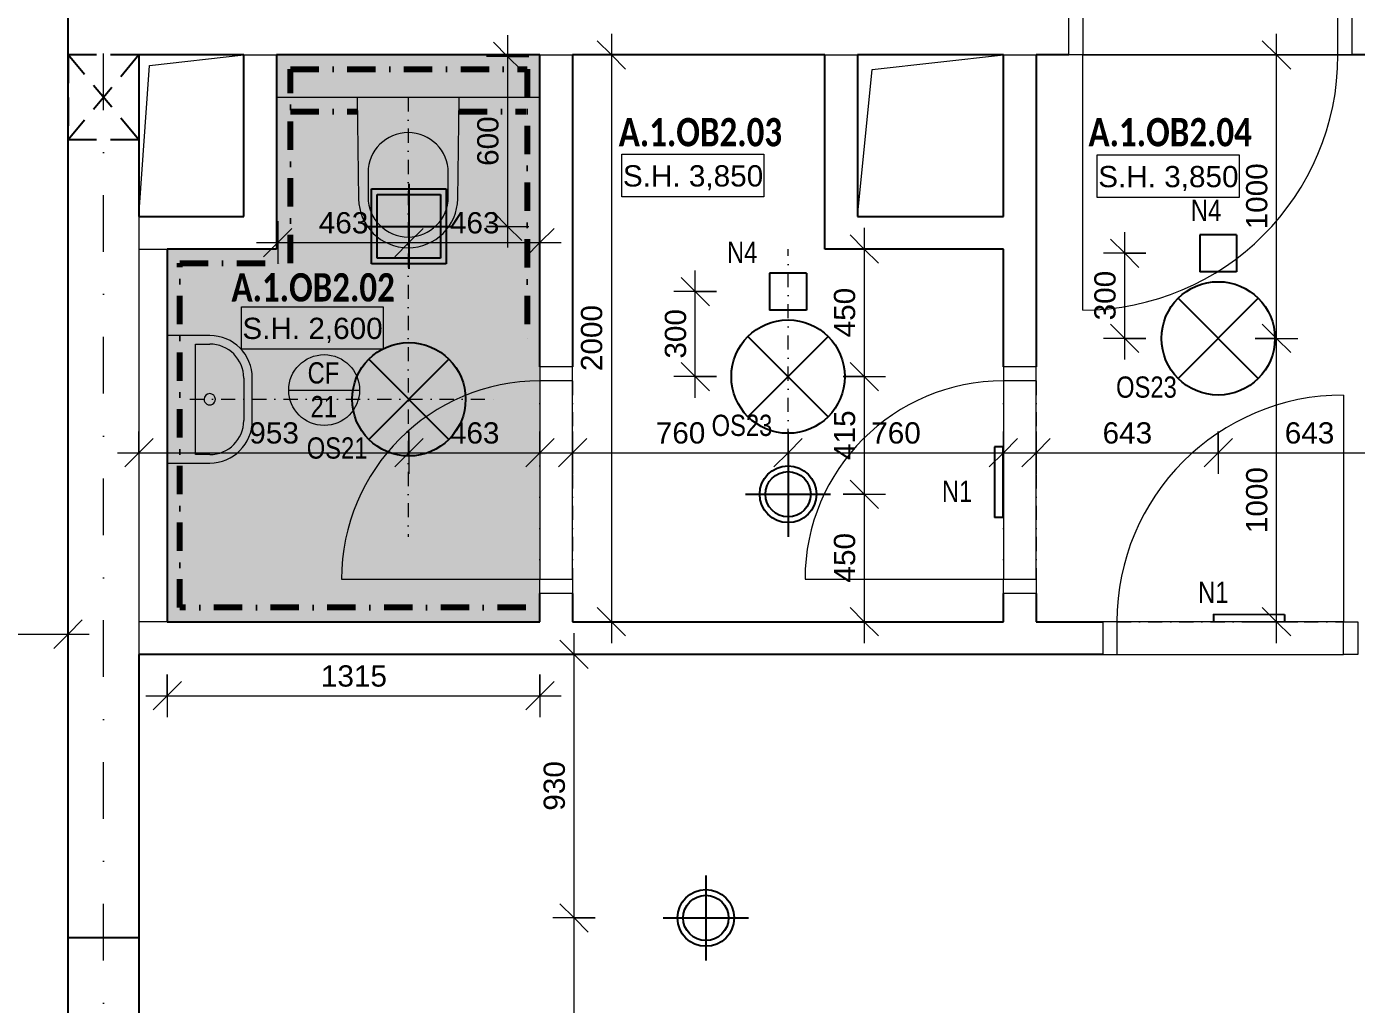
# Model space of a CAD drawing. Header units: millimetres. Extents: x -2011 to 46090, y -3604 to 14792.
# Drawn here: x 7829 to 12520, y 3375 to 6825 of the extents above; entities that cross this region are included whole.
import ezdxf

# ---------------------------------------------------------------- set-up
doc = ezdxf.new("R2010")
doc.units = ezdxf.units.MM
for name, pattern in [('ABMV_DashDot_2_2mm-S0_6mm', [110, 50, -30, 0, -30]), ('HA_Dash_3mm-S1mm', [150, 100, -50]), ('HA_DashDot_10mm-S3mm', [500, 200, -150, 0, -150]), ('HA_DashDot_2_2mm-S0_6mm', [110, 50, -30, 0, -30]), ('HA_DashDot_4mm-S1mm', [200, 100, -50, 0, -50])]:
    doc.linetypes.add(name, pattern=pattern)
for name, color, linetype, lineweight in [('-UNDERLAY_A-GENM-____-OTLN', 9, 'Continuous', 9), ('-UNDERLAY_I-WALL-____-OTLN', 9, 'Continuous', 9), ('-UNDERLAY_P-SANR-FIXT-OTLN', 9, 'Continuous', 9), ('A-____-____-DIMS', 9, 'Continuous', 5), ('A-____-____-DIMS-50', 9, 'Continuous', 5), ('A-AREA-____-IDEN', 9, 'Continuous', 9), ('A-CLNG-____-IDEN', 9, 'Continuous', 9), ('A-CLNG-____-PATT', 9, 'Continuous', 9), ('A-DETL-____-OTLN', 9, 'Continuous', 25), ('A-DETL-GENF-OTLN', 9, 'Continuous', 9), ('A-DOOR-____-MCUT', 9, 'HA_DashDot_2_2mm-S0_6mm', 9), ('A-DOOR-____-OTLN', 9, 'Continuous', 9), ('A-DOOR-FRAM-OTLN', 9, 'Continuous', 9), ('A-GENM-____-MCUT', 9, 'HA_Dash_3mm-S1mm', 25), ('A-GENM-____-OTLN', 9, 'Continuous', 9), ('A-WALL-____-MCUT', 9, 'Continuous', 25), ('E-LITE-EQPM-IDEN', 9, 'Continuous', 9), ('E-LITE-EQPM-OTLN', 9, 'Continuous', 9), ('G-____-____-DIMS', 9, 'Continuous', 5), ('I-WALL-____-MCUT', 9, 'Continuous', 25), ('M-HVAC-CDFF-OTLN', 9, 'Continuous', 9), ('S-GRID-____-OTLN', 9, 'Continuous', 5)]:
    doc.layers.add(name, color=color, linetype=linetype, lineweight=lineweight)
doc.styles.add('Arial_1', font='arial.ttf', dxfattribs={"width": 0.8, "height": 75})
doc.styles.add('Arial_2', font='arial.ttf', dxfattribs={"height": 75})
doc.styles.add('Calibri_B', font='calibrib.ttf', dxfattribs={"width": 0.8, "height": 100})
doc.dimstyles.new('Inner_Dimensions', dxfattribs={"dimscale": 304.8, "dimtxt": 76.519455, "dimasz": 0.328084, "dimexe": 0.246063, "dimexo": 0.0625, "dimgap": 0.032808, "dimtad": 1, "dimdec": 0, "dimzin": 0, "dimdsep": 46, "dimtxsty": 'Arial_2', "dimblk1": 'OBLIQUE', "dimblk2": 'OBLIQUE', "dimsah": 1, "dimcen": 0.09, "dimdle": 0.246063, "dimazin": 0, "dimtfac": 1, "dimtdec": 4, "dimtix": 1, "dimtmove": 0, "dimatfit": 3, "dimfxl": 0.246063, "dimfxlon": 1, "dimtvp": 1, "dimtolj": 1, "dimtzin": 0, "dimlwd": 9, "dimlwe": 9, "dimarcsym": 2})
doc.dimstyles.new('Inner_Dimensions_1', dxfattribs={"dimscale": 304.8, "dimtxt": 76.519455, "dimasz": 0.328084, "dimexe": 0.246063, "dimexo": 0.0625, "dimgap": 0.032808, "dimtad": 1, "dimdec": 0, "dimzin": 0, "dimdsep": 46, "dimtxsty": 'Arial_2', "dimblk1": 'OBLIQUE', "dimblk2": 'OBLIQUE', "dimsah": 1, "dimcen": 0.09, "dimdle": 0.246063, "dimazin": 0, "dimtfac": 1, "dimtdec": 4, "dimtix": 1, "dimtmove": 2, "dimatfit": 3, "dimfxl": 0.246063, "dimfxlon": 1, "dimtvp": 1, "dimtolj": 1, "dimtzin": 0, "dimlwd": 9, "dimlwe": 9, "dimarcsym": 2})

# ---------------------------------------------------------------- blocks, each defined once
blk = doc.blocks.new('ABMV_WashBasin_Generic - 450x300-2226370-DSP_1NP-A')
at = {"layer": '-UNDERLAY_P-SANR-FIXT-OTLN', "color": 254}
for p, q in [((200, 350), (50, 350)), ((50, 320), (200, 320)), ((-100, 200), (-100, 50)), ((-70, 150), (-70, 200)), ((320, 200), (320, 150)), ((350, 50), (350, 200)), ((320, 150), (-70, 150)), ((-100, 50), (350, 50))]:
    blk.add_line(p, q, dxfattribs=at)
for centre, radius, start, end in [((50, 200), 150, 90, 180), ((200, 200), 150, 360, 90), ((50, 200), 120, 90, 180), ((200, 200), 120, 360, 90), ((125, 200), 20, 90, 270), ((125, 200), 20, 270, 90)]:
    blk.add_arc(centre, radius, start, end, dxfattribs=at)
blk = doc.blocks.new('ABMV_Toilet_WallHung - Default-1481197-DSP_1NP-A')
at = {"layer": '-UNDERLAY_A-GENM-____-OTLN'}
for p, q in [((-50, 432.3), (-54.6, 75)), ((-16.3, 426.2), (-16.3, 340.3)), ((266.3, 340.3), (266.3, 426.2)), ((304.6, 75), (300, 432.3))]:
    blk.add_line(p, q, dxfattribs=at)
for centre, radius, start, end in [((125, 430.1), 175, 0.7323, 179.2677), ((125, 426.2), 141.3, 0, 180), ((125, 340.3), 141.3, 180, 360)]:
    blk.add_arc(centre, radius, start, end, dxfattribs=at)
blk = doc.blocks.new('HA_GM_Tiling_LineBased - Generic Tiles-2155796-DSP_1NP-A')
at = {"layer": 'A-GENM-____-OTLN', "linetype": 'HA_DashDot_4mm-S1mm', "lineweight": 80}
for p, q in [((50, -50), (286.1, -50)), ((643.9, -50), (880, -50))]:
    blk.add_line(p, q, dxfattribs=at)
blk = doc.blocks.new('HA_GM_Opening_Rectangle_WallBased - Default-2259489-DSP_1NP-A')
at = {"layer": 'A-GENM-____-MCUT'}
for p, q in [((275, 125.2), (-25, -125)), ((-25, 125.2), (275, -125)), ((-25, 125.2), (-25, -125)), ((-25, 125.2), (275, 125.2)), ((275, 125.2), (275, -125)), ((-25, -125), (275, -125))]:
    blk.add_line(p, q, dxfattribs=at)
blk = doc.blocks.new('HA_DR_Single_Swing_Solid - In_OJ_900x2100_Vstupni-2215765-DSP_1NP-A')
at = {"layer": 'A-DOOR-____-MCUT'}
for p, q in [((-450, 125), (450, 125)), ((-450, -125), (450, -125))]:
    blk.add_line(p, q, dxfattribs=at)
at = {"layer": 'A-DOOR-____-OTLN', "lineweight": 5}
blk.add_line((450, 1025), (450, 125), dxfattribs=at)
at = {"layer": 'A-DOOR-____-OTLN'}
for p, q in [((-500, 125), (500, 125)), ((-500, -125), (500, -125))]:
    blk.add_line(p, q, dxfattribs=at)
at = {"layer": 'A-DOOR-____-OTLN', "lineweight": 5}
blk.add_arc((450, 125), 900, 90, 180, dxfattribs=at)
at = {"layer": 'A-DOOR-FRAM-OTLN'}
for p, q in [((-500, 125), (-500, -125)), ((-450, 125), (-500, 125)), ((-450, 125), (-450, -125)), ((450, 125), (-450, 125)), ((450, -125), (450, 125)), ((450, 125), (500, 125)), ((500, 125), (500, -125)), ((-500, -125), (-450, -125)), ((-450, -125), (450, -125)), ((500, -125), (450, -125))]:
    blk.add_line(p, q, dxfattribs=at)
blk = doc.blocks.new('HA_DR_Single_Swing_Solid - In_OJ_800x2100-2215786-DSP_1NP-A')
at = {"layer": 'A-DOOR-____-MCUT'}
for p, q in [((-400, 57.5), (400, 57.5)), ((-400, -57.5), (400, -57.5))]:
    blk.add_line(p, q, dxfattribs=at)
at = {"layer": 'A-DOOR-____-OTLN', "lineweight": 5}
blk.add_line((400, 857.5), (400, 57.5), dxfattribs=at)
blk.add_arc((400, 57.5), 800, 90, 180, dxfattribs=at)
at = {"layer": 'A-DOOR-FRAM-OTLN'}
for p, q in [((-450, 57.5), (-450, -57.5)), ((-400, 57.5), (-450, 57.5)), ((-400, 57.5), (-400, -57.5)), ((400, 57.5), (-400, 57.5)), ((400, -57.5), (400, 57.5)), ((400, 57.5), (450, 57.5)), ((450, 57.5), (450, -57.5)), ((-450, -57.5), (-400, -57.5)), ((-400, -57.5), (400, -57.5)), ((450, -57.5), (400, -57.5))]:
    blk.add_line(p, q, dxfattribs=at)
blk = doc.blocks.new('HA_DR_Single_Swing_Solid - In_OJ_700x2100-2215885-DSP_1NP-A')
at = {"layer": 'A-DOOR-____-MCUT'}
for p, q in [((-350, 57.5), (350, 57.5)), ((-350, -57.5), (350, -57.5))]:
    blk.add_line(p, q, dxfattribs=at)
at = {"layer": 'A-DOOR-____-OTLN', "lineweight": 5}
blk.add_line((350, -757.5), (350, -57.5), dxfattribs=at)
blk.add_arc((350, -57.5), 700, 180, 270, dxfattribs=at)
at = {"layer": 'A-DOOR-FRAM-OTLN'}
for p, q in [((-350, 57.5), (-400, 57.5)), ((-400, 57.5), (-400, -57.5)), ((350, 57.5), (-350, 57.5)), ((-350, 57.5), (-350, -57.5)), ((350, -57.5), (350, 57.5)), ((350, 57.5), (400, 57.5)), ((400, 57.5), (400, -57.5)), ((-400, -57.5), (-350, -57.5)), ((-350, -57.5), (350, -57.5)), ((400, -57.5), (350, -57.5))]:
    blk.add_line(p, q, dxfattribs=at)
blk = doc.blocks.new('HA_GM_Shaft_Rectangle - Default-2240307-DSP_1NP-A')
at = {"layer": 'A-DETL-GENF-OTLN'}
for p, q in [((37, -37), (370, 0)), ((0, -570), (37, -37))]:
    blk.add_line(p, q, dxfattribs=at)
at = {"layer": 'A-GENM-____-OTLN'}
for p, q in [((0, -570), (0, 0)), ((0, 0), (370, 0)), ((370, 0), (370, -570)), ((370, -570), (0, -570))]:
    blk.add_line(p, q, dxfattribs=at)
blk = doc.blocks.new('HA_GM_Shaft_Rectangle - Default-2240317-DSP_1NP-A')
at = {"layer": 'A-DETL-GENF-OTLN'}
for p, q in [((51.5, -51.5), (515, 0)), ((0, -570), (51.5, -51.5))]:
    blk.add_line(p, q, dxfattribs=at)
at = {"layer": 'A-GENM-____-OTLN'}
for p, q in [((0, -570), (0, 0)), ((0, 0), (515, 0)), ((515, 0), (515, -570)), ((515, -570), (0, -570))]:
    blk.add_line(p, q, dxfattribs=at)
blk = doc.blocks.new('HA_LF_GenericSymbol - OS21_KOUPELNY-2042398-DSP_1NP-A')
at = {"layer": 'E-LITE-EQPM-OTLN', "color": 11, "lineweight": 25}
for p, q in [((141.4, 141.4), (-141.4, -141.4)), ((-141.4, 141.4), (141.4, -141.4))]:
    blk.add_line(p, q, dxfattribs=at)
blk.add_circle((0, 0), 200, dxfattribs=at)
blk = doc.blocks.new('HA_LF_GenericSymbol - OS23_pokoj-1621429-DSP_1NP-A')
at = {"layer": 'E-LITE-EQPM-OTLN', "color": 11, "lineweight": 25}
for p, q in [((141.4, 141.4), (-141.4, -141.4)), ((-141.4, 141.4), (141.4, -141.4))]:
    blk.add_line(p, q, dxfattribs=at)
blk.add_circle((0, 0), 200, dxfattribs=at)
blk = doc.blocks.new('HA_GM_Tiling_LineBased - Generic Tiles-2157057-DSP_1NP-A')
at = {"layer": 'A-GENM-____-OTLN', "linetype": 'HA_DashDot_4mm-S1mm', "lineweight": 80}
blk.add_line((50, -50), (1270, -50), dxfattribs=at)
blk = doc.blocks.new('HA_GM_Tiling_LineBased - Generic Tiles-2157058-DSP_1NP-A')
at = {"layer": 'A-GENM-____-OTLN', "linetype": 'HA_DashDot_4mm-S1mm', "lineweight": 80}
blk.add_line((50, -50), (1265, -50), dxfattribs=at)
blk = doc.blocks.new('HA_GM_Tiling_LineBased - Generic Tiles-2157059-DSP_1NP-A')
at = {"layer": 'A-GENM-____-OTLN', "linetype": 'HA_DashDot_4mm-S1mm', "lineweight": 80}
blk.add_line((50, -50), (440, -50), dxfattribs=at)
blk = doc.blocks.new('HA_GM_Tiling_LineBased - Generic Tiles-2157060-DSP_1NP-A')
at = {"layer": 'A-GENM-____-OTLN', "linetype": 'HA_DashDot_4mm-S1mm', "lineweight": 80}
blk.add_line((-50, -50), (635, -50), dxfattribs=at)
blk = doc.blocks.new('HA_GM_Tiling_LineBased - Generic Tiles-2157061-DSP_1NP-A')
at = {"layer": 'A-GENM-____-OTLN', "linetype": 'HA_DashDot_4mm-S1mm', "lineweight": 80}
blk.add_line((50, -50), (885, -50), dxfattribs=at)
blk = doc.blocks.new('HA_GM_Tiling_LineBased - Generic Tiles-2157062-DSP_1NP-A')
at = {"layer": 'A-GENM-____-OTLN', "linetype": 'HA_DashDot_4mm-S1mm', "lineweight": 80}
blk.add_line((50, -50), (1050, -50), dxfattribs=at)
blk = doc.blocks.new('HA_LF_N4 - svitidlo 130x130-1943275-DSP_1NP-A')
at = {"layer": 'E-LITE-EQPM-OTLN', "color": 11, "lineweight": 25}
for p, q in [((65, 65), (-65, 65)), ((-65, 65), (-65, -65)), ((65, 65), (65, -65)), ((65, -65), (-65, -65))]:
    blk.add_line(p, q, dxfattribs=at)
blk = doc.blocks.new('HA_LF_N1 - nouzove svitidlo 250x29-1940342-DSP_1NP-A')
at = {"layer": 'E-LITE-EQPM-OTLN', "color": 11, "lineweight": 25}
for p, q in [((14.5, 125), (-14.5, 125)), ((-14.5, 125), (-14.5, -125)), ((14.5, 125), (14.5, -125)), ((14.5, -125), (-14.5, -125))]:
    blk.add_line(p, q, dxfattribs=at)
blk = doc.blocks.new('HA_LF_N1 - nouzove svitidlo 250x29-V1-DSP_1NP-A')
at = {"layer": 'E-LITE-EQPM-OTLN', "color": 11, "lineweight": 25}
for p, q in [((14.5, 125), (-12.9, 125)), ((14.5, 125), (14.5, -125)), ((14.5, -125), (-11.6, -125))]:
    blk.add_line(p, q, dxfattribs=at)
blk = doc.blocks.new('HA_VZT_GenericSymbol - Default-2029965-DSP_1NP-A')
at = {"layer": 'M-HVAC-CDFF-OTLN', "color": 92, "lineweight": 25}
for p, q in [((0, 150), (0, -150)), ((-150, 0), (150, 0))]:
    blk.add_line(p, q, dxfattribs=at)
for radius in [100, 80]:
    blk.add_circle((0, 0), radius, dxfattribs=at)
blk = doc.blocks.new('HA_VZT_GenericSymbol02 - Default-2031093-DSP_1NP-A')
at = {"layer": 'M-HVAC-CDFF-OTLN', "color": 92, "lineweight": 25}
for p, q in [((0, 150), (0, -150)), ((-132, -132), (-132, 132)), ((-132, 132), (132, 132)), ((-112, 112), (112, 112)), ((-112, -112), (-112, 112)), ((112, 112), (112, -112)), ((132, 132), (132, -132)), ((-150, 0), (150, 0)), ((132, -132), (-132, -132)), ((112, -112), (-112, -112))]:
    blk.add_line(p, q, dxfattribs=at)
blk = doc.blocks.new('DIMBLOCK31-DSP_1NP-A')
at = {"layer": 'A-____-____-DIMS-50', "lineweight": 9}
for p, q in [((8225, 5396.6), (8225, 5246.6)), ((8225, 5321.6), (8225, 5396.6)), ((9177.5, 5396.6), (9177.5, 5246.6)), ((9177.5, 5321.6), (9177.5, 5396.6)), ((8225, 5321.6), (8275, 5371.6)), ((9177.5, 5321.6), (9227.5, 5371.6)), ((8150, 5321.6), (9177.5, 5321.6)), ((8225, 5321.6), (8175, 5271.6)), ((9177.5, 5321.6), (9127.5, 5271.6))]:
    blk.add_line(p, q, dxfattribs=at)
at = {"layer": 'A-____-____-DIMS-50', "color": 0, "lineweight": 9, "insert": (8614.7, 5428.9), "char_height": 75, "width": 207.662, "attachment_point": 1, "line_spacing_factor": 0.941778, "style": 'Arial_2'}
blk.add_mtext('953', dxfattribs=at)
blk = doc.blocks.new('_Oblique')
at = {"color": 0, "linetype": 'ByBlock', "lineweight": -2}
blk.add_line((-0.5, -0.5), (0.5, 0.5), dxfattribs=at)
blk = doc.blocks.new('DIMBLOCK32-DSP_1NP-A')
at = {"layer": 'A-____-____-DIMS-50', "lineweight": 9}
for p, q in [((9177.5, 5396.6), (9177.5, 5246.6)), ((9177.5, 5321.6), (9177.5, 5396.6)), ((9640, 5396.6), (9640, 5246.6)), ((9640, 5321.6), (9640, 5396.6)), ((9177.5, 5321.6), (9227.5, 5371.6)), ((9640, 5321.6), (9690, 5371.6)), ((9177.5, 5321.6), (9127.5, 5271.6)), ((9177.5, 5321.6), (9715, 5321.6)), ((9640, 5321.6), (9590, 5271.6))]:
    blk.add_line(p, q, dxfattribs=at)
at = {"layer": 'A-____-____-DIMS-50', "color": 0, "lineweight": 9, "insert": (9322.2, 5428.9), "char_height": 75, "width": 207.662, "attachment_point": 1, "line_spacing_factor": 0.941778, "style": 'Arial_2'}
blk.add_mtext('463', dxfattribs=at)
blk = doc.blocks.new('DIMBLOCK33-DSP_1NP-A')
at = {"layer": 'A-____-____-DIMS-50', "lineweight": 9}
for p, q in [((9755, 5396.6), (9755, 5246.6)), ((9755, 5321.6), (9755, 5396.6)), ((10515, 5396.6), (10515, 5246.6)), ((10515, 5321.6), (10515, 5396.6)), ((9755, 5321.6), (9805, 5371.6)), ((10515, 5321.6), (10565, 5371.6)), ((9680, 5321.6), (10515, 5321.6)), ((9755, 5321.6), (9705, 5271.6)), ((10515, 5321.6), (10465, 5271.6))]:
    blk.add_line(p, q, dxfattribs=at)
at = {"layer": 'A-____-____-DIMS-50', "color": 0, "lineweight": 9, "insert": (10048.5, 5428.9), "char_height": 75, "width": 207.662, "attachment_point": 1, "line_spacing_factor": 0.941778, "style": 'Arial_2'}
blk.add_mtext('760', dxfattribs=at)
blk = doc.blocks.new('DIMBLOCK34-DSP_1NP-A')
at = {"layer": 'A-____-____-DIMS-50', "lineweight": 9}
for p, q in [((10515, 5396.6), (10515, 5246.6)), ((10515, 5321.6), (10515, 5396.6)), ((11275, 5396.6), (11275, 5246.6)), ((11275, 5321.6), (11275, 5396.6)), ((10515, 5321.6), (10565, 5371.6)), ((11275, 5321.6), (11325, 5371.6)), ((10515, 5321.6), (10465, 5271.6)), ((10515, 5321.6), (11350, 5321.6)), ((11275, 5321.6), (11225, 5271.6))]:
    blk.add_line(p, q, dxfattribs=at)
at = {"layer": 'A-____-____-DIMS-50', "color": 0, "lineweight": 9, "insert": (10808.5, 5428.9), "char_height": 75, "width": 207.662, "attachment_point": 1, "line_spacing_factor": 0.941778, "style": 'Arial_2'}
blk.add_mtext('760', dxfattribs=at)
blk = doc.blocks.new('DIMBLOCK35-DSP_1NP-A')
at = {"layer": 'A-____-____-DIMS-50', "lineweight": 9}
for p, q in [((11390, 5396.6), (11390, 5246.6)), ((11390, 5321.6), (11390, 5396.6)), ((12032.5, 5396.6), (12032.5, 5246.6)), ((12032.5, 5321.6), (12032.5, 5396.6)), ((11390, 5321.6), (11440, 5371.6)), ((12032.5, 5321.6), (12082.5, 5371.6)), ((11315, 5321.6), (12032.5, 5321.6)), ((11390, 5321.6), (11340, 5271.6)), ((12032.5, 5321.6), (11982.5, 5271.6))]:
    blk.add_line(p, q, dxfattribs=at)
at = {"layer": 'A-____-____-DIMS-50', "color": 0, "lineweight": 9, "insert": (11624.7, 5428.9), "char_height": 75, "width": 207.662, "attachment_point": 1, "line_spacing_factor": 0.941778, "style": 'Arial_2'}
blk.add_mtext('643', dxfattribs=at)
blk = doc.blocks.new('DIMBLOCK36-DSP_1NP-A')
at = {"layer": 'A-____-____-DIMS-50', "lineweight": 9}
for p, q in [((12032.5, 5396.6), (12032.5, 5246.6)), ((12032.5, 5321.6), (12032.5, 5396.6)), ((12675, 5396.6), (12675, 5246.6)), ((12675, 5321.6), (12675, 5396.6)), ((12032.5, 5321.6), (12082.5, 5371.6)), ((12675, 5321.6), (12725, 5371.6)), ((12032.5, 5321.6), (11982.5, 5271.6)), ((12032.5, 5321.6), (12750, 5321.6)), ((12675, 5321.6), (12625, 5271.6))]:
    blk.add_line(p, q, dxfattribs=at)
at = {"layer": 'A-____-____-DIMS-50', "color": 0, "lineweight": 9, "insert": (12267.2, 5428.9), "char_height": 75, "width": 207.662, "attachment_point": 1, "line_spacing_factor": 0.941778, "style": 'Arial_2'}
blk.add_mtext('643', dxfattribs=at)
blk = doc.blocks.new('DIMBLOCK86-DSP_1NP-A')
at = {"layer": 'A-____-____-DIMS-50', "lineweight": 9}
for p, q in [((5975, 4756.3), (5975, 4606.3)), ((5975, 4681.3), (5975, 4756.3)), ((7975, 4756.3), (7975, 4606.3)), ((7975, 4681.3), (7975, 4756.3)), ((5975, 4681.3), (6025, 4731.3)), ((7975, 4681.3), (8025, 4731.3)), ((5975, 4681.3), (5925, 4631.3)), ((5975, 4681.3), (8050, 4681.3)), ((7975, 4681.3), (7925, 4631.3))]:
    blk.add_line(p, q, dxfattribs=at)
at = {"layer": 'A-____-____-DIMS-50', "color": 0, "lineweight": 9, "insert": (6859.6, 4788.7), "char_height": 75, "width": 276.883, "attachment_point": 1, "line_spacing_factor": 0.941778, "style": 'Arial_2'}
blk.add_mtext('2000', dxfattribs=at)
blk = doc.blocks.new('DIMBLOCK98-DSP_1NP-A')
at = {"layer": 'A-____-____-DIMS-50', "lineweight": 9}
for p, q in [((9760.2, 3680), (9710.2, 3730)), ((9835.2, 3680), (9685.2, 3680)), ((9760.2, 2490), (9760.2, 3680)), ((9760.2, 3680), (9810.2, 3630)), ((9760.2, 3680), (9835.2, 3680)), ((9760.2, 2490), (9710.2, 2540)), ((9835.2, 2490), (9685.2, 2490)), ((9760.2, 2490), (9810.2, 2440)), ((9760.2, 2490), (9835.2, 2490))]:
    blk.add_line(p, q, dxfattribs=at)
at = {"layer": 'A-____-____-DIMS-50', "color": 0, "lineweight": 9, "insert": (9652.8, 2969.6), "char_height": 75, "width": 276.883, "attachment_point": 1, "rotation": 90, "line_spacing_factor": 0.941778, "style": 'Arial_2'}
blk.add_mtext('1190', dxfattribs=at)
blk = doc.blocks.new('DIMBLOCK99-DSP_1NP-A')
at = {"layer": 'A-____-____-DIMS-50', "lineweight": 9}
for p, q in [((9760.2, 4610), (9710.2, 4660)), ((9760.2, 3680), (9760.2, 4685)), ((9685.2, 4610), (9835.2, 4610)), ((9760.2, 4610), (9685.2, 4610)), ((9760.2, 4610), (9810.2, 4560)), ((9760.2, 3680), (9710.2, 3730)), ((9835.2, 3680), (9685.2, 3680)), ((9760.2, 3680), (9810.2, 3630)), ((9760.2, 3680), (9835.2, 3680))]:
    blk.add_line(p, q, dxfattribs=at)
at = {"layer": 'A-____-____-DIMS-50', "color": 0, "lineweight": 9, "insert": (9652.8, 4058.5), "char_height": 75, "width": 207.662, "attachment_point": 1, "rotation": 90, "line_spacing_factor": 0.941778, "style": 'Arial_2'}
blk.add_mtext('930', dxfattribs=at)
blk = doc.blocks.new('DIMBLOCK109-DSP_1NP-A')
at = {"layer": 'A-____-____-DIMS-50', "lineweight": 9}
for p, q in [((8715, 6137.9), (8715, 5987.9)), ((8715, 6062.9), (8715, 6137.9)), ((8715, 6062.9), (8765, 6112.9)), ((9177.5, 6137.9), (9177.5, 5987.9)), ((9177.5, 6062.9), (9177.5, 6137.9)), ((9177.5, 6062.9), (9227.5, 6112.9)), ((8640, 6062.9), (9177.5, 6062.9)), ((8715, 6062.9), (8665, 6012.9)), ((9177.5, 6062.9), (9127.5, 6012.9))]:
    blk.add_line(p, q, dxfattribs=at)
at = {"layer": 'A-____-____-DIMS-50', "color": 0, "lineweight": 9, "insert": (8859.7, 6170.3), "char_height": 75, "width": 207.662, "attachment_point": 1, "line_spacing_factor": 0.941778, "style": 'Arial_2'}
blk.add_mtext('463', dxfattribs=at)
blk = doc.blocks.new('DIMBLOCK110-DSP_1NP-A')
at = {"layer": 'A-____-____-DIMS-50', "lineweight": 9}
for p, q in [((9177.5, 6137.9), (9177.5, 5987.9)), ((9177.5, 6062.9), (9177.5, 6137.9)), ((9177.5, 6062.9), (9227.5, 6112.9)), ((9640, 6137.9), (9640, 5987.9)), ((9640, 6062.9), (9640, 6137.9)), ((9640, 6062.9), (9690, 6112.9)), ((9177.5, 6062.9), (9127.5, 6012.9)), ((9177.5, 6062.9), (9715, 6062.9)), ((9640, 6062.9), (9590, 6012.9))]:
    blk.add_line(p, q, dxfattribs=at)
at = {"layer": 'A-____-____-DIMS-50', "color": 0, "lineweight": 9, "insert": (9322.2, 6170.3), "char_height": 75, "width": 207.662, "attachment_point": 1, "line_spacing_factor": 0.941778, "style": 'Arial_2'}
blk.add_mtext('463', dxfattribs=at)
blk = doc.blocks.new('DIMBLOCK111-DSP_1NP-A')
at = {"layer": 'A-____-____-DIMS-50', "lineweight": 9}
for p, q in [((9525.9, 6720), (9475.9, 6770)), ((9525.9, 6795), (9525.9, 6045)), ((9600.9, 6720), (9450.9, 6720)), ((9525.9, 6720), (9575.9, 6670)), ((9525.9, 6720), (9600.9, 6720)), ((9525.9, 6120), (9475.9, 6170)), ((9450.9, 6120), (9600.9, 6120)), ((9525.9, 6120), (9450.9, 6120)), ((9525.9, 6120), (9575.9, 6070))]:
    blk.add_line(p, q, dxfattribs=at)
at = {"layer": 'A-____-____-DIMS-50', "color": 0, "lineweight": 9, "insert": (9418.5, 6333.5), "char_height": 75, "width": 207.662, "attachment_point": 1, "rotation": 90, "line_spacing_factor": 0.941778, "style": 'Arial_2'}
blk.add_mtext('600', dxfattribs=at)
blk = doc.blocks.new('DIMBLOCK115-DSP_1NP-A')
at = {"layer": 'A-____-____-DIMS-50', "lineweight": 9}
for p, q in [((10784, 6115), (10784, 5590)), ((10784, 6040), (10734, 6090)), ((10859, 6040), (10709, 6040)), ((10784, 6040), (10834, 5990)), ((10784, 6040), (10859, 6040)), ((10784, 5590), (10734, 5640)), ((10709, 5590), (10859, 5590)), ((10784, 5590), (10709, 5590)), ((10784, 5590), (10834, 5540))]:
    blk.add_line(p, q, dxfattribs=at)
at = {"layer": 'A-____-____-DIMS-50', "color": 0, "lineweight": 9, "insert": (10676.7, 5728.5), "char_height": 75, "width": 207.662, "attachment_point": 1, "rotation": 90, "line_spacing_factor": 0.941778, "style": 'Arial_2'}
blk.add_mtext('450', dxfattribs=at)
blk = doc.blocks.new('DIMBLOCK116-DSP_1NP-A')
at = {"layer": 'A-____-____-DIMS-50', "lineweight": 9}
for p, q in [((10784, 5590), (10734, 5640)), ((10709, 5590), (10859, 5590)), ((10784, 5590), (10709, 5590)), ((10784, 5590), (10784, 5175)), ((10784, 5590), (10834, 5540)), ((10784, 5175), (10734, 5225)), ((10709, 5175), (10859, 5175)), ((10784, 5175), (10709, 5175)), ((10784, 5175), (10834, 5125))]:
    blk.add_line(p, q, dxfattribs=at)
at = {"layer": 'A-____-____-DIMS-50', "color": 0, "lineweight": 9, "insert": (10676.7, 5296), "char_height": 75, "width": 207.662, "attachment_point": 1, "rotation": 90, "line_spacing_factor": 0.941778, "style": 'Arial_2'}
blk.add_mtext('415', dxfattribs=at)
blk = doc.blocks.new('DIMBLOCK117-DSP_1NP-A')
at = {"layer": 'A-____-____-DIMS-50', "lineweight": 9}
for p, q in [((10784, 5175), (10734, 5225)), ((10709, 5175), (10859, 5175)), ((10784, 5175), (10709, 5175)), ((10784, 5175), (10784, 4650)), ((10784, 5175), (10834, 5125)), ((10784, 4725), (10734, 4775)), ((10859, 4725), (10709, 4725)), ((10784, 4725), (10834, 4675)), ((10784, 4725), (10859, 4725))]:
    blk.add_line(p, q, dxfattribs=at)
at = {"layer": 'A-____-____-DIMS-50', "color": 0, "lineweight": 9, "insert": (10676.7, 4863.5), "char_height": 75, "width": 207.662, "attachment_point": 1, "rotation": 90, "line_spacing_factor": 0.941778, "style": 'Arial_2'}
blk.add_mtext('450', dxfattribs=at)
blk = doc.blocks.new('DIMBLOCK118-DSP_1NP-A')
at = {"layer": 'A-____-____-DIMS-50', "lineweight": 9}
for p, q in [((12238.1, 5725), (12188.1, 5775)), ((12163.1, 5725), (12313.1, 5725)), ((12238.1, 5725), (12163.1, 5725)), ((12238.1, 4650), (12238.1, 5725)), ((12238.1, 5725), (12288.1, 5675)), ((12238.1, 4725), (12188.1, 4775)), ((12163.1, 4725), (12313.1, 4725)), ((12238.1, 4725), (12163.1, 4725)), ((12238.1, 4725), (12288.1, 4675))]:
    blk.add_line(p, q, dxfattribs=at)
at = {"layer": 'A-____-____-DIMS-50', "color": 0, "lineweight": 9, "insert": (12130.7, 5037.7), "char_height": 75, "width": 276.883, "attachment_point": 1, "rotation": 90, "line_spacing_factor": 0.941778, "style": 'Arial_2'}
blk.add_mtext('1000', dxfattribs=at)
blk = doc.blocks.new('DIMBLOCK119-DSP_1NP-A')
at = {"layer": 'A-____-____-DIMS-50', "lineweight": 9}
for p, q in [((12238.1, 6725), (12188.1, 6775)), ((12238.1, 5725), (12238.1, 6800)), ((12163.1, 6725), (12313.1, 6725)), ((12238.1, 6725), (12163.1, 6725)), ((12238.1, 6725), (12288.1, 6675)), ((12238.1, 5725), (12188.1, 5775)), ((12163.1, 5725), (12313.1, 5725)), ((12238.1, 5725), (12163.1, 5725)), ((12238.1, 5725), (12288.1, 5675))]:
    blk.add_line(p, q, dxfattribs=at)
at = {"layer": 'A-____-____-DIMS-50', "color": 0, "lineweight": 9, "insert": (12130.7, 6109.6), "char_height": 75, "width": 276.883, "attachment_point": 1, "rotation": 90, "line_spacing_factor": 0.941778, "style": 'Arial_2'}
blk.add_mtext('1000', dxfattribs=at)
blk = doc.blocks.new('DIMBLOCK120-DSP_1NP-A')
at = {"layer": 'A-____-____-DIMS-50', "lineweight": 9}
for p, q in [((11702.7, 5650), (11702.7, 6100)), ((11702.7, 6025), (11652.7, 6075)), ((11777.7, 6025), (11627.7, 6025)), ((11702.7, 6025), (11752.7, 5975)), ((11702.7, 6025), (11777.7, 6025)), ((11702.7, 5725), (11652.7, 5775)), ((11777.7, 5725), (11627.7, 5725)), ((11702.7, 5725), (11752.7, 5675)), ((11702.7, 5725), (11777.7, 5725))]:
    blk.add_line(p, q, dxfattribs=at)
at = {"layer": 'A-____-____-DIMS-50', "color": 0, "lineweight": 9, "insert": (11595.4, 5788.5), "char_height": 75, "width": 207.662, "attachment_point": 1, "rotation": 90, "line_spacing_factor": 0.941778, "style": 'Arial_2'}
blk.add_mtext('300', dxfattribs=at)
blk = doc.blocks.new('DIMBLOCK121-DSP_1NP-A')
at = {"layer": 'A-____-____-DIMS-50', "lineweight": 9}
for p, q in [((10187.6, 5515), (10187.6, 5965)), ((10187.6, 5890), (10137.6, 5940)), ((10262.6, 5890), (10112.6, 5890)), ((10187.6, 5890), (10237.6, 5840)), ((10187.6, 5890), (10262.6, 5890)), ((10187.6, 5590), (10137.6, 5640)), ((10262.6, 5590), (10112.6, 5590)), ((10187.6, 5590), (10237.6, 5540)), ((10187.6, 5590), (10262.6, 5590))]:
    blk.add_line(p, q, dxfattribs=at)
at = {"layer": 'A-____-____-DIMS-50', "color": 0, "lineweight": 9, "insert": (10080.3, 5653.5), "char_height": 75, "width": 207.662, "attachment_point": 1, "rotation": 90, "line_spacing_factor": 0.941778, "style": 'Arial_2'}
blk.add_mtext('300', dxfattribs=at)
blk = doc.blocks.new('Spot Elevations - Generic-448778-DSP_1NP-A')
at = {"layer": 'G-____-____-DIMS', "lineweight": 9}
for p, q in [((-5, 0), (-5, 3)), ((-5, 3), (5, 3)), ((5, 3), (5, 0)), ((5, 0), (-5, 0))]:
    blk.add_line(p, q, dxfattribs=at)
blk = doc.blocks.new('HA_Tag_Ceiling - Group _ Type Mark-1591810-DSP_1NP-A')
at = {"layer": 'A-CLNG-____-IDEN'}
blk.add_line((-2.5, 0), (2.5, 0), dxfattribs=at)
blk.add_circle((0, 0), 2.5, dxfattribs=at)
blk = doc.blocks.new('DIMBLOCK161-DSP_1NP-A')
at = {"layer": 'A-____-____-DIMS-50', "lineweight": 9}
for p, q in [((8325, 4539), (8325, 4389)), ((8325, 4464), (8325, 4539)), ((8325, 4464), (8375, 4514)), ((9640, 4539), (9640, 4389)), ((9640, 4464), (9640, 4539)), ((9640, 4464), (9690, 4514)), ((8250, 4464), (9715, 4464)), ((8325, 4464), (8275, 4414)), ((9640, 4464), (9590, 4414))]:
    blk.add_line(p, q, dxfattribs=at)
at = {"layer": 'A-____-____-DIMS-50', "color": 0, "lineweight": 9, "insert": (8867.1, 4571.3), "char_height": 75, "width": 276.883, "attachment_point": 1, "line_spacing_factor": 0.941778, "style": 'Arial_2'}
blk.add_mtext('1315', dxfattribs=at)
blk = doc.blocks.new('DIMBLOCK162-DSP_1NP-A')
at = {"layer": 'A-____-____-DIMS-50', "lineweight": 9}
for p, q in [((9891.8, 6725), (9841.8, 6775)), ((9891.8, 6800), (9891.8, 4650)), ((9966.8, 6725), (9816.8, 6725)), ((9891.8, 6725), (9941.8, 6675)), ((9891.8, 6725), (9966.8, 6725)), ((9891.8, 4725), (9841.8, 4775)), ((9966.8, 4725), (9816.8, 4725)), ((9891.8, 4725), (9941.8, 4675)), ((9891.8, 4725), (9966.8, 4725))]:
    blk.add_line(p, q, dxfattribs=at)
at = {"layer": 'A-____-____-DIMS-50', "color": 0, "lineweight": 9, "insert": (9784.4, 5609.6), "char_height": 75, "width": 276.883, "attachment_point": 1, "rotation": 90, "line_spacing_factor": 0.941778, "style": 'Arial_2'}
blk.add_mtext('2000', dxfattribs=at)

msp = doc.modelspace()

# ---------------------------------------------------------------- hatches: boundary and pattern name
at = {"layer": 'A-CLNG-____-PATT', "lineweight": 5}
msp.add_hatch(color=256, dxfattribs=at).paths.add_polyline_path([(9640, 4725), (9640, 6725), (8710, 6725), (8710, 6040), (8325, 6040), (8325, 4725)])

# ---------------------------------------------------------------- linework, layer by layer
at = {"layer": '-UNDERLAY_I-WALL-____-OTLN'}
for p, q in [((8710, 6725), (9640, 6725)), ((9640, 6575), (8710, 6575))]:
    msp.add_line(p, q, dxfattribs=at)
at = {"layer": 'A-DETL-____-OTLN', "linetype": 'ABMV_DashDot_2_2mm-S0_6mm', "lineweight": 5}
for p, q in [((9175, 6575), (9175, 5025)), ((10515, 5025), (10515, 6040)), ((8405, 5510), (9505, 5510))]:
    msp.add_line(p, q, dxfattribs=at)
at = {"layer": 'A-WALL-____-MCUT', "lineweight": 9}
for p, q in [((8595, 6725), (8710, 6725)), ((9640, 6725), (9755, 6725)), ((10645, 6725), (10760, 6725)), ((11275, 6725), (11390, 6725)), ((8225, 6155), (8225, 4610)), ((8225, 6040), (8325, 6040)), ((8325, 4725), (8225, 4725))]:
    msp.add_line(p, q, dxfattribs=at)
at = {"layer": 'I-WALL-____-MCUT'}
for p, q in [((7975, 100), (7975, 7445)), ((8595, 6725), (8225, 6725)), ((8225, 6725), (8225, 6155)), ((8595, 6155), (8595, 6725)), ((9640, 6725), (8710, 6725)), ((8710, 6725), (8710, 6040)), ((9640, 5625), (9640, 6725)), ((10645, 6725), (9755, 6725)), ((9755, 6725), (9755, 5625)), ((10645, 6040), (10645, 6725)), ((11275, 6725), (10760, 6725)), ((10760, 6725), (10760, 6155)), ((11275, 6155), (11275, 6725)), ((11505, 6725), (11390, 6725)), ((11390, 6725), (11390, 5625)), ((12675, 6725), (12505, 6725)), ((8225, 6155), (8595, 6155)), ((10760, 6155), (11275, 6155)), ((8710, 6040), (8325, 6040)), ((8325, 6040), (8325, 4725)), ((11275, 6040), (10645, 6040)), ((11275, 5625), (11275, 6040)), ((9640, 4725), (9640, 4825)), ((9755, 4825), (9755, 4725)), ((11275, 4725), (11275, 4825)), ((11390, 4825), (11390, 4725)), ((8325, 4725), (9640, 4725)), ((9755, 4725), (11275, 4725)), ((11390, 4725), (11625, 4725)), ((8225, 4610), (8225, 100)), ((11625, 4610), (8225, 4610)), ((8225, 3610), (7975, 3610))]:
    msp.add_line(p, q, dxfattribs=at)
at = {"layer": 'S-GRID-____-OTLN', "linetype": 'HA_DashDot_10mm-S3mm', "lineweight": 9}
msp.add_line((8100, -1971.1), (8100, 13159.9), dxfattribs=at)

# ---------------------------------------------------------------- block references
at = {"layer": '-UNDERLAY_A-GENM-____-OTLN', "rotation": 269.9999999999999}
msp.add_blockref('HA_GM_Opening_Rectangle_WallBased - Default-2259489-DSP_1NP-A', (8100, 6700), dxfattribs=at)
at = {"layer": '-UNDERLAY_A-GENM-____-OTLN'}
msp.add_blockref('HA_GM_Tiling_LineBased - Generic Tiles-2155796-DSP_1NP-A', (8710, 6575), dxfattribs=at)
at = {"layer": '-UNDERLAY_P-SANR-FIXT-OTLN', "color": 253, "rotation": 180}
msp.add_blockref('ABMV_Toilet_WallHung - Default-1481197-DSP_1NP-A', (9300, 6650), dxfattribs=at)
at = {"layer": '-UNDERLAY_P-SANR-FIXT-OTLN', "color": 254, "rotation": 269.9999999999998}
msp.add_blockref('ABMV_WashBasin_Generic - 450x300-2226370-DSP_1NP-A', (8275, 5635), dxfattribs=at)
at = {"layer": 'A-CLNG-____-IDEN', "xscale": 49.99999999999998, "yscale": 49.99999999999998, "zscale": 49.99999999999998}
msp.add_blockref('HA_Tag_Ceiling - Group _ Type Mark-1591810-DSP_1NP-A', (8878.6, 5542.6), dxfattribs=at)
at = {"layer": 'A-DOOR-____-OTLN'}
for name, p, rotation in [('HA_DR_Single_Swing_Solid - In_OJ_900x2100_Vstupni-2215765-DSP_1NP-A', (12005, 6850), 180), ('HA_DR_Single_Swing_Solid - In_OJ_700x2100-2215885-DSP_1NP-A', (9697.5, 5225), 269.9999999999998), ('HA_DR_Single_Swing_Solid - In_OJ_700x2100-2215885-DSP_1NP-A', (11332.5, 5225), 269.9999999999998)]:
    msp.add_blockref(name, p, dxfattribs=dict(at, rotation=rotation))
msp.add_blockref('HA_DR_Single_Swing_Solid - In_OJ_800x2100-2215786-DSP_1NP-A', (12075, 4667.5), dxfattribs=at)
at = {"layer": 'A-GENM-____-OTLN', "lineweight": 5}
for name, p in [('HA_GM_Shaft_Rectangle - Default-2240307-DSP_1NP-A', (8225, 6725)), ('HA_GM_Shaft_Rectangle - Default-2240317-DSP_1NP-A', (10760, 6725))]:
    msp.add_blockref(name, p, dxfattribs=at)
at = {"layer": 'A-GENM-____-OTLN', "linetype": 'HA_DashDot_4mm-S1mm', "lineweight": 80}
for name, p, rotation in [('HA_GM_Tiling_LineBased - Generic Tiles-2157060-DSP_1NP-A', (8710, 6040), 89.99999999999991), ('HA_GM_Tiling_LineBased - Generic Tiles-2157062-DSP_1NP-A', (9645, 6725), 269.9999999999999), ('HA_GM_Tiling_LineBased - Generic Tiles-2157058-DSP_1NP-A', (8320, 4725), 89.99999999999991), ('HA_GM_Tiling_LineBased - Generic Tiles-2157057-DSP_1NP-A', (9640, 4725), 180)]:
    msp.add_blockref(name, p, dxfattribs=dict(at, rotation=rotation))
for name, p in [('HA_GM_Tiling_LineBased - Generic Tiles-2157061-DSP_1NP-A', (8710, 6725)), ('HA_GM_Tiling_LineBased - Generic Tiles-2157059-DSP_1NP-A', (8320, 6040))]:
    msp.add_blockref(name, p, dxfattribs=at)
at = {"layer": 'E-LITE-EQPM-OTLN', "color": 11, "lineweight": 25}
for name, p in [('HA_LF_N4 - svitidlo 130x130-1943275-DSP_1NP-A', (12032.5, 6025)), ('HA_LF_N4 - svitidlo 130x130-1943275-DSP_1NP-A', (10515, 5890)), ('HA_LF_GenericSymbol - OS23_pokoj-1621429-DSP_1NP-A', (12032.5, 5725)), ('HA_LF_GenericSymbol - OS23_pokoj-1621429-DSP_1NP-A', (10515, 5590)), ('HA_LF_GenericSymbol - OS21_KOUPELNY-2042398-DSP_1NP-A', (9177.5, 5510)), ('HA_LF_N1 - nouzove svitidlo 250x29-1940342-DSP_1NP-A', (11258.1, 5217.8))]:
    msp.add_blockref(name, p, dxfattribs=at)
at = {"layer": 'E-LITE-EQPM-OTLN', "color": 11, "lineweight": 25, "rotation": 89.69151567076705}
msp.add_blockref('HA_LF_N1 - nouzove svitidlo 250x29-V1-DSP_1NP-A', (12141.2, 4737.2), dxfattribs=at)
at = {"layer": 'G-____-____-DIMS', "lineweight": 9, "xscale": 49.99999999999998, "yscale": 49.99999999999998, "zscale": 49.99999999999998}
for p in [(10179.1, 6224.9), (11856, 6222.4), (8836.9, 5686.8)]:
    msp.add_blockref('Spot Elevations - Generic-448778-DSP_1NP-A', p, dxfattribs=at)
at = {"layer": 'M-HVAC-CDFF-OTLN', "color": 92, "lineweight": 25}
for name, p in [('HA_VZT_GenericSymbol02 - Default-2031093-DSP_1NP-A', (9177.5, 6120)), ('HA_VZT_GenericSymbol - Default-2029965-DSP_1NP-A', (10515, 5175)), ('HA_VZT_GenericSymbol - Default-2029965-DSP_1NP-A', (10225, 3680))]:
    msp.add_blockref(name, p, dxfattribs=at)

# ---------------------------------------------------------------- texts
at = {"layer": 'A-AREA-____-IDEN', "lineweight": 5, "char_height": 100, "width": 715.105, "attachment_point": 1, "style": 'Calibri_B'}
for s, insert in [('A.1.OB2.03', (9917.6, 6502.5)), ('A.1.OB2.04', (11574.8, 6502.5)), ('A.1.OB2.02', (8551.6, 5955))]:
    msp.add_mtext(s, dxfattribs=dict(at, insert=insert))
at = {"layer": 'A-CLNG-____-IDEN', "lineweight": 5, "char_height": 75, "attachment_point": 1, "style": 'Arial_1'}
for s, insert, width in [('CF', (8820.2, 5640.7), 137.89), ('21', (8830.8, 5521.6), 115.443)]:
    msp.add_mtext(s, dxfattribs=dict(at, insert=insert, width=width))
at = {"layer": 'E-LITE-EQPM-IDEN', "lineweight": 5, "char_height": 75, "attachment_point": 1, "style": 'Arial_1'}
for s, insert, width in [('N4', (11936, 6213.9), 131.477), ('N4', (10299.5, 6066.1), 131.477), ('OS23', (11672.1, 5590.6), 262.953), ('OS23', (10245.3, 5455.6), 262.953), ('OS21', (8817.1, 5375.6), 262.953), ('N1', (11057.8, 5223.2), 131.477), ('N1', (11961.5, 4866.3), 131.477)]:
    msp.add_mtext(s, dxfattribs=dict(at, insert=insert, width=width))
at = {"layer": 'G-____-____-DIMS', "lineweight": 9, "char_height": 75, "width": 592.246, "attachment_point": 1, "line_spacing_factor": 0.941778, "style": 'Arial_2'}
for s, insert in [('S.H. 3,850', (9932.4, 6335.8)), ('S.H. 3,850', (11609.2, 6333.3)), ('S.H. 2,600', (8590.1, 5797.7))]:
    msp.add_mtext(s, dxfattribs=dict(at, insert=insert))

# ---------------------------------------------------------------- dimensions: what is measured, and where the dimension line sits
at = {"layer": 'A-____-____-DIMS', "lineweight": 9}
for base, p1, p2, override, picture, middle in [((9525.9, 6120), (9600.9, 6720), (9450.9, 6120), {"dimpost": '<>', "dimfxl": 618.465844}, 'DIMBLOCK111-DSP_1NP-A', (9477.6, 6420)), ((9891.8, 4725), (9966.8, 6725), (9966.8, 4725), {"dimpost": '<>', "dimfxl": 2000}, 'DIMBLOCK162-DSP_1NP-A', (9843.5, 5725)), ((12238.1, 6725), (12163.1, 5725), (12163.1, 6725), {"dimpost": '<>', "dimfxl": 1000}, 'DIMBLOCK119-DSP_1NP-A', (12189.8, 6225)), ((10784, 5590), (10859, 6040), (10709, 5590), {"dimpost": '<>', "dimfxl": 474.341649}, 'DIMBLOCK115-DSP_1NP-A', (10735.7, 5815)), ((11702.7, 6025), (11777.7, 5725), (11777.7, 6025), {"dimpost": '<>', "dimfxl": 300}, 'DIMBLOCK120-DSP_1NP-A', (11654.4, 5875)), ((10187.6, 5890), (10262.6, 5590), (10262.6, 5890), {"dimpost": '<>', "dimfxl": 300}, 'DIMBLOCK121-DSP_1NP-A', (10139.3, 5740)), ((10784, 5175), (10709, 5590), (10709, 5175), {"dimpost": '<>', "dimfxl": 415}, 'DIMBLOCK116-DSP_1NP-A', (10735.7, 5382.5)), ((10784, 4725), (10709, 5175), (10859, 4725), {"dimpost": '<>', "dimfxl": 474.341649}, 'DIMBLOCK117-DSP_1NP-A', (10735.7, 4950)), ((9760.2, 4610), (9835.2, 3680), (9685.2, 4610), {"dimpost": '<>', "dimfxl": 942.019108}, 'DIMBLOCK99-DSP_1NP-A', (9711.9, 4145)), ((9760.2, 3680), (9835.2, 2490), (9835.2, 3680), {"dimpost": '<>', "dimfxl": 1190}, 'DIMBLOCK98-DSP_1NP-A', (9711.9, 3085))]:
    dim = msp.add_linear_dim(base=base, p1=p1, p2=p2, angle=90, dimstyle='Inner_Dimensions', override=override, dxfattribs=at)
    dim.commit()
    dim.dimension.update_dxf_attribs({"geometry": picture, "text_midpoint": middle})
for base, p1, p2, override, picture, middle in [((9177.5, 6062.8869117), (8715, 6137.8869117), (9177.5, 6137.8869117), {"dimpost": '<>', "dimfxl": 462.5}, 'DIMBLOCK109-DSP_1NP-A', (8946.25, 6111.2054658)), ((9640, 6062.8869117), (9177.5, 6137.8869117), (9640, 6137.8869117), {"dimpost": '<>', "dimfxl": 462.5}, 'DIMBLOCK110-DSP_1NP-A', (9408.75, 6111.2054658)), ((9177.5, 5321.5825264), (8225, 5396.5825264), (9177.5, 5396.5825264), {"dimpost": '<>', "dimfxl": 952.5}, 'DIMBLOCK31-DSP_1NP-A', (8701.25, 5369.9010805)), ((9640, 5321.5825264), (9177.5, 5396.5825264), (9640, 5396.5825264), {"dimpost": '<>', "dimfxl": 462.5}, 'DIMBLOCK32-DSP_1NP-A', (9408.75, 5369.9010805)), ((10515, 5321.6), (9755, 5396.6), (10515, 5396.6), {"dimpost": '<>', "dimfxl": 760}, 'DIMBLOCK33-DSP_1NP-A', (10135, 5369.9)), ((11275, 5321.6), (10515, 5396.6), (11275, 5396.6), {"dimpost": '<>', "dimfxl": 760}, 'DIMBLOCK34-DSP_1NP-A', (10895, 5369.9)), ((12032.5, 5321.5825264), (11390, 5396.5825264), (12032.5, 5396.5825264), {"dimpost": '<>', "dimfxl": 642.5}, 'DIMBLOCK35-DSP_1NP-A', (11711.25, 5369.9010805)), ((12675, 5321.5825264), (12032.5, 5396.5825264), (12675, 5396.5825264), {"dimpost": '<>', "dimfxl": 642.5}, 'DIMBLOCK36-DSP_1NP-A', (12353.75, 5369.9010805)), ((7975, 4681.3), (5975, 4756.3), (7975, 4756.3), {"dimpost": '<>', "dimfxl": 2000}, 'DIMBLOCK86-DSP_1NP-A', (6975, 4729.6)), ((9640, 4464), (8325, 4539), (9640, 4539), {"dimpost": '<>', "dimfxl": 1315}, 'DIMBLOCK161-DSP_1NP-A', (8982.5, 4512.3))]:
    dim = msp.add_linear_dim(base=base, p1=p1, p2=p2, dimstyle='Inner_Dimensions', override=override, dxfattribs=at)
    dim.commit()
    dim.dimension.update_dxf_attribs({"geometry": picture, "text_midpoint": middle})
dim = msp.add_linear_dim(base=(12238.1, 5725), p1=(12163.1, 4725), p2=(12163.1, 5725), angle=90, dimstyle='Inner_Dimensions_1', override={"dimpost": '<>', "dimfxl": 1000}, dxfattribs=at)
dim.commit()
dim.dimension.update_dxf_attribs({"geometry": 'DIMBLOCK118-DSP_1NP-A', "text_midpoint": (12180.7, 5176.1), "dimtype": 160, "text_rotation": 90})

doc.saveas('drawing.dxf')
